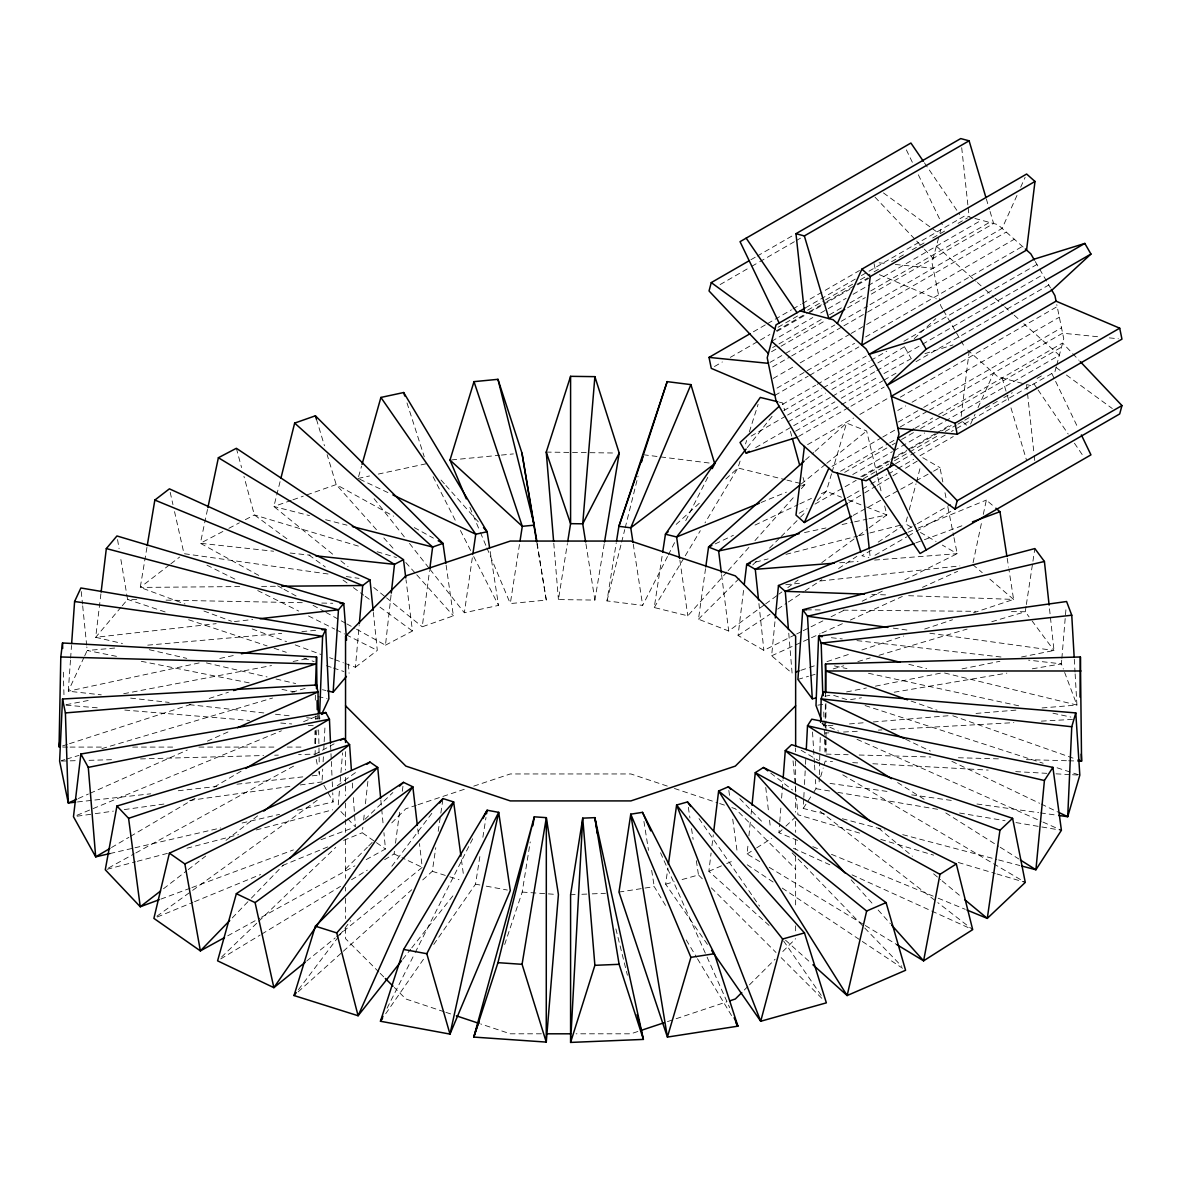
<?xml version="1.0" encoding="UTF-8"?>
<svg xmlns="http://www.w3.org/2000/svg" width="1181" height="1181" viewBox="0 0 1181 1181"><rect width="100%" height="100%" fill="white"/><g stroke="black" fill="none" stroke-linecap="round" stroke-linejoin="round"><path stroke-width="0.75" stroke-dasharray="5 3.75" d="M825.224 727.599L825.253 720.321M825.268 718.506L825.327 703.965M825.357 696.701L825.371 693.055M314.855 743.469L314.987 730.818M315.312 700.112L315.371 694.694M315.194 750.466L315.106 754.113L298.572 754.556M315.342 743.189L315.607 730.463M315.829 719.554L315.903 715.907M819.156 781.896L819.289 776.478M819.334 774.677L819.629 762.04M819.673 760.239L819.85 753.02M819.894 751.219L820.249 736.782M319.579 715.45L319.446 719.14L321.025 715.73M824.559 814.049L803.242 808.424L803.73 799.242M803.818 797.396L804.099 791.89M804.482 784.538L805.427 766.174M805.516 764.328L805.9 756.977M322.133 780.065L322.708 769.111M323.107 761.804L323.402 756.327M323.786 749.02L324.081 743.543M324.17 741.712L325.055 725.282M70.476 660.076L68.291 691.195L101.286 694.856M70.609 658.245L71.51 645.446M797.574 840.4L778.943 832.738L779.637 823.615M779.785 821.799L781.054 805.368M781.615 798.076L783.018 779.829M1061.719 660.209L1061.409 663.87L1063.358 669.037M1061.867 658.378L1065.985 608.85M338.238 804.837L339.434 790.502M340.172 781.527L340.778 774.367M340.925 772.566L342.579 752.843M345.103 663.412L355.422 667.25L359.157 625.472M788.76 633.208L792.097 673.244L771.636 655.795L775.135 619.759M759.708 861.584L747.101 853.952L748.193 843.116M748.916 835.882L750.363 821.43M751.101 814.211L751.825 806.992M373.86 840.857L362.242 832.738L362.847 827.305M363.645 820.057L364.427 812.808M365.431 803.744L368.014 780.183M356.514 629.222L385.478 645.18L391.088 594.884M100.902 593.851L95.691 637.312L122.47 643.512M769.111 925.432L708.866 871.312L711.08 853.051M711.966 845.758L713.309 834.805M795.02 634.802L763.886 650.377L738.081 635.481L743.823 588.064M961.172 416.362L969.158 351.348M315.253 743.572L316.995 729.578M446.108 565.123L453.386 615.832L422.237 626.801L429.559 570.6M384.637 859.679L394.085 853.952L394.557 850.379M395.502 843.204L399.724 810.978M402.308 791.285L403.238 784.125M707.434 944.431L665.656 884.17L667.885 867.976M764.166 604.967L728.707 631.008L698.473 619.198L705.529 568.696M490.189 551.512L498.53 605.395L464.34 612.762L472.37 557.417M422.724 879.919L432.305 871.312L435.789 847.678M438.195 831.306L440.587 814.949M440.853 813.133L442.727 800.408M1026.097 606.34L1025.27 611.743L1029.109 616.925M1026.363 604.524L1032.666 563.012M1032.932 561.211L1034.851 548.575M726.861 572.076L687.8 615.832L654.244 607.536L662.438 553.889M537.134 542.994L546.286 600.081L510.295 603.58L519.788 542.492M433.752 944.431L475.53 884.17L480.342 853.509M482.881 837.27L485.996 817.429M604.214 543.821L594.899 600.081L558.421 599.579L567.411 543.54M504.686 944.49L522.194 892.083L530.239 841.905M667.501 556.531L642.656 605.395L606.99 600.922L616.275 542.699M146.946 547.379L140.259 587.415L185.004 604.022M207.502 509.41L200.371 543.275L259.923 576.062M973.07 562.732L981.795 521.544M983.301 514.385L986.342 500.065L993.147 505.867M280.059 481.656L273.874 506.501L333.78 555.085M606.99 600.922L621.191 543.88M621.634 542.094L624.749 529.619M625.192 527.833L638.065 476.135M907.392 516.924L905.576 523.877L912.765 528.025M909.208 509.956L915.998 483.841M916.456 482.099L920.53 466.436M938.555 238.104L931.971 262.669L938.954 296.83M939.914 233.011L940.799 229.719M1056.257 366.774L1054.928 371.705L951.414 431.478M1056.7 365.121L1063.756 338.755L1056.774 304.609M358.581 476.666L361.563 466.111M820.662 776.699L823.187 768.049M824.19 764.594L825.209 761.125L832.531 761.524M831.527 473.817L826.36 491.311L816.027 501.645M832.044 472.075L846.526 423.093L866.647 430.962L877.365 475.633M740.088 461.107L737.904 467.986L704.998 522.873M745.551 443.894L746.628 440.454M749.359 431.847L758.099 404.315M1016.974 195.456L1002.108 228.391L869.039 305.215M1020.679 187.218L1025.138 177.327M970.59 424.097L975.048 414.221M978.016 407.637L993.62 373.048M84.028 657.286L68.291 691.195L199.958 662.748M84.663 655.927L87.187 650.48L86.818 646.908M387.088 1008.175L414.369 954.189M415.195 952.55L473.064 838.038M668.328 554.908L674.956 541.887M685.718 520.703L708.083 476.74M654.244 607.536L684.33 557.358M685.26 555.793L700.303 530.712M803.242 808.424L812.174 794.606M813.871 791.979L815.997 788.687L815.436 779.534M385.7 1013.726L425.396 956.477M298.483 989.648L338.504 936.74M339.611 935.278L350.727 920.575M391.856 866.19L431.877 813.281M747.278 447.629L773.496 414.487M402.647 959.4L410.648 949.288M411.785 947.841L455.202 892.954M121.082 607.152L95.691 637.312L216.167 623.657M122.263 605.75L127.578 599.417L120.285 555.911M728.087 570.703L750.053 546.094M754.939 540.632L795.226 495.518M801.338 488.683L804.999 484.579L803.05 477.478M232.273 917.903L250.136 899.42M251.405 898.106L283.307 865.112M345.546 869.068L367.365 847.249M368.649 845.98L372.487 842.127M391.738 822.877L405.851 808.764L416.288 805.28M698.473 619.198L739.808 577.863M752.725 564.946L756.608 561.064M769.525 548.146L779.859 537.813M781.158 536.528L799.242 518.444M800.526 517.145L805.693 511.978M744.31 990.018L748.163 986.165M749.448 984.88L775.105 959.223M782.811 951.517L795.64 938.688M221.57 957.009L257.428 922.582M258.742 921.298L335.758 847.353M364.973 819.304L392.86 792.54M778.943 832.738L782.102 829.726M785.896 826.139L794.754 817.754M877.852 362.936L907.48 344.882M914.227 338.652L935.81 318.678M676.167 524.394L701.676 501.098M725.828 479.028L737.904 467.986L785.203 479.678M805.545 459.911L813.739 452.559M815.111 451.319L846.526 423.093M298.143 991.848L341.944 952.491M343.317 951.251L411.77 889.751M801.176 484.048L825.371 464.428M826.789 463.277L866.647 430.962M306.676 961.054L335.212 937.921M336.644 936.769L422.237 867.371L419.462 843.559M163.509 888.747L186.775 870.737M188.222 869.6L205.671 856.092M226.029 840.341L259.466 814.447M169.414 564.931L140.259 587.415L241.382 586.558M170.861 563.809L179.615 557.063M355.422 667.25L377.3 650.377L373.358 612.437M765.642 603.89L777.467 595.209M778.943 594.117L781.896 591.947M787.801 587.621L798.149 580.019M821.784 562.658L857.258 536.632M858.735 535.539L867.592 529.029M869.068 527.951L886.813 514.931L884.658 505.999M156.881 916.235L191.16 891.434M192.651 890.356L317.837 799.803M337.205 785.778L358.079 770.691M738.081 635.481L770.056 614.179M777.674 609.101L786.812 603.019M788.332 602L803.567 591.858M805.088 590.84L821.828 579.679M838.584 568.519L856.86 556.34M878.177 542.138L902.535 525.914M747.101 853.952L755.279 848.755M756.637 847.884L771.636 838.362M848.903 502.471L863.045 493.909M864.625 492.949L875.623 486.292M877.203 485.332L891.345 476.77M892.925 475.825L899.213 472.016M905.502 468.207L919.659 459.63M220.744 958.913L260.13 935.057M261.71 934.112L340.512 886.4M351.539 879.712L367.306 870.176M111.486 847.545L128.862 837.314M130.441 836.384L195.19 798.238M214.145 787.077L242.577 770.337M750.88 259.746L755.633 257M757.213 256.085L793.647 235.049M720.115 284.577L750.215 267.201M751.81 266.286L758.143 262.625M759.723 261.71L794.577 241.588M796.156 240.673L800.91 237.927M753.389 331.787L766.056 324.48M767.65 323.564L791.403 309.85M792.982 308.935L800.91 304.358M802.49 303.443L859.517 270.523M805.531 307.813L855.251 279.115M861.392 275.572L964.921 215.798L973.587 218.116M778.087 327.255L800.26 314.441M807.583 310.219L824.013 300.727M825.608 299.812L853.523 283.691M860.447 279.69L869.954 274.213M874.117 271.807L880.45 268.146M891.537 261.739L904.218 254.432M912.131 249.855L926.391 241.633M932.724 237.971L946.985 229.734M958.071 223.342L967.579 217.85M714.446 366.538L722.359 361.962M730.286 357.385L758.793 340.925M760.387 340.01L769.879 334.518M776.227 330.872L807.907 312.581M809.487 311.666L825.327 302.513M826.907 301.598L855.428 285.138M857.007 284.222L868.094 277.815M776.98 331.389L805.486 314.928M808.557 313.157L849.848 289.315M857.657 284.798L868.744 278.406M771.636 341.309L812.823 317.527M820.736 312.965L846.083 298.321M853.081 294.29L981.381 220.212M772.64 347.568L777.393 344.837M778.973 343.922L821.74 319.224M829.49 314.751L842.171 307.429M850.084 302.853L864.507 294.527M870.677 290.969L989.486 222.382M771.533 351.717L779.445 347.14M781.04 346.225L825.386 320.612M847.559 307.813L865.304 297.568M871.327 294.099L993.62 223.489L989.973 211.178M769.938 362.434L784.199 354.197M785.778 353.281L834.893 324.937M841.226 321.276L867.459 306.13M772.64 366.922L790.059 356.869M791.639 355.953L842.333 326.694M843.913 325.779L866.839 312.537M867.681 312.05L1006.242 232.052M773.215 378.437L793.809 366.553M800.157 362.892L850.837 333.632M851.176 333.426L865.437 325.203M866.677 324.48L1014.331 239.226M776.98 388.121L805.486 371.661M807.066 370.745L854.586 343.317M865.614 336.954L1022.436 246.416M774.913 395.369L808.173 376.163M809.767 375.248L858.867 346.904M782.324 404.478L815.599 385.272M817.178 384.356L866.278 356.012M783.771 410.634L821.784 388.682M823.378 387.767L869.305 361.253M870.899 360.338L886.739 351.185M903.878 341.294L1036.948 264.47M751.131 436.099L785.97 415.978M787.565 415.062L825.578 393.111M831.911 389.45L876.272 363.837M788.111 421.809L830.878 397.126M832.472 396.211L875.239 371.513M876.819 370.598L921.18 345M922.479 344.232L1042.867 274.73M755.678 447.614L792.111 426.592M793.691 425.677L834.878 401.894M841.212 398.233L877.645 377.197M883.978 373.536L914.419 356.913M795.625 431.168L839.971 405.555M841.566 404.64L882.738 380.858M884.052 380.105L896.733 372.783M916.013 361.652L1048.802 284.99M798.651 436.409L849.331 407.135M850.925 406.234L884.185 387.028M807.583 444.632L853.523 418.118M859.857 414.457L888.378 397.997M900.35 397.126L1057.172 306.588M897.767 410.471L905.694 405.895M912.027 402.249L1059.342 317.187M898.357 421.986L922.11 408.272M923.704 407.356L1061.512 327.787M832.044 466.333L881.144 437.974M882.738 437.059L898.579 427.921M900.158 427.005L927.971 410.944M929.565 410.028L1062.62 333.204L1100.382 336.984M840.532 471.234L888.053 443.79M889.633 442.875L894.386 440.129M914.98 428.245L932.724 418M938.747 414.531L1062.62 343.007L1071.462 352.322M844.666 472.341L890.607 445.813M892.186 444.897L895.36 443.067M901.531 439.509L914.36 432.098M920.53 428.541L941.301 416.553M942.704 415.727L1061.512 347.14M852.756 474.511L892.364 451.644M893.943 450.729L924.693 432.969M930.377 429.692L943.708 422.001M945.287 421.086L1059.342 355.23L1023.824 323.742M860.86 476.681L889.367 460.206M890.961 459.306L906.801 450.153M908.278 449.297L935.308 433.693M936.784 432.837L951.148 424.54M799.153 513.263L807.081 508.686M814.993 504.11L843.514 487.65M845.094 486.734L856.181 480.327M862.514 476.666L892.615 459.291M894.194 458.376L910.034 449.238M911.629 448.322L940.135 431.862M941.715 430.947L951.222 425.455M863.414 478.704L888.747 464.059M894.489 460.752L938.851 435.139M945.184 431.478L956.27 425.086M957.85 424.171L964.198 420.51M964.788 420.17L969.542 417.424M985.382 408.272L997.458 401.304M1003.791 397.643L1012.309 392.727M1037.066 378.437L1043.399 374.776M895.552 463.72L945.213 435.051M847.131 497.821L869.305 485.007M870.884 484.092L886.724 474.954M888.319 474.039L896.231 469.462M897.811 468.547L913.651 459.409M919.999 455.748L953.259 436.542M871.386 550.228L861.879 555.72L868.862 557.594M907.82 529.191L915.747 524.63M917.327 523.714L950.587 504.508M875.003 555.218L906.683 536.927M908.278 536.012L914.611 532.351M916.19 531.435L952.624 510.399M108.504 867.991L134.28 853.804M135.889 852.918L293.818 765.997M314.766 754.467L334.105 743.823M853.243 515.388L883.757 498.589M885.366 497.703L931.942 472.06M933.551 471.189L939.973 467.646L942.837 481.981M227.741 935.824L259.923 918.095M261.532 917.209L354.905 865.821M366.169 859.62L385.478 848.991L383.928 832.679M222.884 531.465L200.371 543.275L273.623 551.232M228.878 528.32L239.359 522.814M245.353 519.67L254.373 514.931L359.629 546.493M385.478 645.18L412.479 631.008L406.013 579.768M796.658 633.99L801.574 631.525M803.213 630.713L822.862 620.881M831.055 616.777L845.803 609.411M862.174 601.203L883.477 590.559M904.764 579.901L957.186 553.682L953.968 537.547M715.199 543.91L733.445 535.273M755.013 525.073L798.149 504.656M799.817 503.874L811.436 498.382M821.385 493.673L826.36 491.311L841.492 497.216M771.636 655.795L801.796 642.11M803.479 641.342L820.234 633.739M821.902 632.972L843.692 623.096M850.379 620.04L902.328 596.464M922.435 587.341L957.614 571.368M78.345 798.504L88.398 794.031M90.081 793.292L187.277 750.068M207.384 741.137L230.856 730.699M708.866 871.312L723.481 864.994M726.728 863.591L733.209 860.787M76.883 815.303L281.418 730.803M303.576 721.65L317.217 716.026M907.953 532.291L916.486 528.793M918.183 528.084L986.342 500.065M157.294 917.002L192.857 902.373M194.555 901.679L260.617 874.516M282.643 865.466L328.377 846.659M343.612 840.4L362.242 832.738M761.066 502.501L786.413 492.152M801.619 485.952L804.999 484.579L801.796 483.782M915.792 542.906L922.671 540.352M924.383 539.717L963.888 525.058M160.911 899.095L190.171 888.23M191.898 887.595L293.449 849.907M320.996 839.691L351.982 828.191M291.19 500.404L273.874 506.501L309.54 515.61M292.918 499.799L303.296 496.153M306.765 494.928L336.186 484.579L393.583 516.186M800.821 670.336L807.789 668.018M809.531 667.427L814.772 665.685M826.98 661.626L851.398 653.477M861.864 649.993L903.716 636.042M924.649 629.06L952.55 619.759M973.484 612.791L1013.593 599.417L1008.869 568.976M418.03 804.704L466.775 788.465M473.743 786.133L510.295 773.954L630.89 773.954L667.442 786.133M637.858 1031.485L630.89 1033.803L576.077 1033.803M667.442 1021.624L674.41 1019.306M676.152 1018.716L726.625 1001.901M62.549 745.949L67.775 744.251M69.531 743.69L191.735 704.112M209.199 698.458L228.391 692.243M924.944 353.636L953.037 344.926M61.382 760.608L64.911 759.575M66.667 759.043L78.994 755.397M101.861 748.621L272.56 698.03M291.914 692.302L305.997 688.124M797.928 679.415L808.498 676.27M810.269 675.739L815.554 674.174M833.181 668.918L843.751 665.774M857.849 661.581L870.19 657.906M879.004 655.293L967.106 629.06M991.789 621.723L1025.27 611.743L1010.552 611.625M665.656 884.17L674.262 881.764M682.072 879.565L698.473 874.959L702.355 878.841M107.058 869.305L135.475 861.805M137.247 861.333L167.436 853.376M186.967 848.224L238.473 834.642M256.233 829.963L332.614 809.826M755.619 562.082L768.122 558.908M785.97 554.347L857.376 536.159M859.163 535.702L868.094 533.428M869.88 532.971L902.004 524.792M109.981 853.538L133.187 848.179M134.974 847.766L220.67 827.955M242.09 823.009L279.587 814.344M297.435 810.21L333.145 801.958L332.732 792.761M219.799 658.467L234.222 655.352M358.094 478.438L369.505 475.973M378.274 474.083L426.474 463.705M804.497 532.572L825.977 527.966M842.083 524.512L852.815 522.223M854.601 521.84L867.12 519.153M868.921 518.769L886.813 514.931L866.647 507.048M824.928 696.259L830.332 695.181M846.57 691.933L866.411 687.977M875.431 686.176L940.356 673.2M962.013 668.874L999.894 661.301M1021.535 656.976L1053.998 650.48L1049.304 606.886M66.062 704.703L91.291 699.905M123.725 693.719L271.497 665.567M293.124 661.449L309.348 658.363M817.828 705.175L825.091 703.935M850.541 699.624L861.451 697.779M894.165 692.228L1006.876 673.126M1032.327 668.8L1061.409 663.87L1028.548 660.135M618.992 892.083L643.335 888.319M645.003 888.053L654.244 886.621L667.413 908.573M77.105 816.204L93.432 813.916M95.248 813.665L113.391 811.126M124.271 809.59L164.189 804.01M189.58 800.452L291.19 786.221M300.254 784.952L322.029 781.896M234.414 621.59L252.675 619.508M77.459 801.958L150.784 793.794M178.287 790.739L216.787 786.457M236.953 784.214L302.941 776.862M312.109 775.843L319.446 775.031L319.387 771.414M785.793 584.728L802.283 582.956M820.603 580.963L959.858 565.906M451.703 459.911L499.681 455.246M501.394 455.084L513.381 453.917M114.705 648.059L87.187 650.48L119.65 656.976M147.743 645.151L281.698 633.356M301.878 631.584L316.567 630.285M832.93 725.311L823.762 726.064L822.463 722.624M849.449 723.938L865.953 722.565M873.29 721.96L948.505 715.716M976.023 713.427L1016.383 710.076M1042.07 707.95L1076.924 705.057L1075.138 673.893M839.721 562.776L858.07 561.359M874.59 560.074L957.186 553.682L942.32 545.091M825.209 733.047L828.87 732.84M843.529 732.028L860.004 731.128M878.324 730.109L881.986 729.917M891.153 729.415L1013.874 722.639M1041.347 721.133L1072.496 719.406M570.585 894.755L575.147 894.563M581.864 894.283L588.788 894.002M592.257 893.855L605.469 893.308M61.471 761.081L78.005 760.623M89.033 760.328L114.764 759.619M140.495 758.911L263.643 755.53M274.671 755.22L278.347 755.117M261.606 586.381L278.14 586.248M62.726 747.086L68.247 747.086M70.092 747.086L103.205 747.086M132.656 747.086L173.135 747.086M198.895 747.086L276.177 747.086M287.219 747.086L303.783 747.086M541.356 1033.803L510.295 1033.803L480.697 1023.942M806.402 609.824L822.95 609.957M843.19 610.149L975.609 611.315M546.257 452.087L615.729 453.032M136.745 599.579L127.578 599.417L167.702 612.791M166.063 600.14L303.458 602.723M321.778 603.063L332.776 603.27M826.08 754.113L848.135 754.718M859.163 755.013L930.835 756.991M958.411 757.744L1000.676 758.911M1026.422 759.619L1066.856 760.726M1068.687 760.785L1076.039 760.977M871.814 594.397L886.547 594.914M908.647 595.696L1013.593 599.417L987.7 577.317M852.682 762.631L860.004 763.044M872.833 763.738L988.231 770.101M1015.704 771.621L1046.853 773.334M1056.006 773.835L1070.665 774.647M1072.496 774.751L1079.818 775.149L1055.371 767.237M522.194 892.083L555.395 894.371M66.092 705.205L99.115 707.95M124.802 710.076L249.545 720.425M280.738 723.023L291.737 723.938M308.256 725.311L313.762 725.769M879.166 262.832L886.355 263.555M895.346 264.455L933.108 268.235M1109.372 337.884L1118.348 338.785M290.113 553.018L310.249 555.203M130.619 698.119L169.119 702.415M189.285 704.658L264.441 713.014M275.453 714.239L291.943 716.07M306.617 717.708L317.615 718.934M831.365 637.71L842.319 638.951M856.934 640.619L1001.163 657.02M643.394 454.744L711.302 463.277M893.323 628.159L909.754 630.447M929.846 633.237L1053.998 650.48L1032.194 621.088M328.052 573.996L184 553.682L174.537 511.624M346.299 576.564L359.054 578.365M830.036 783.416L888.097 791.55M911.688 794.857L951.606 800.452M976.997 804.01L1038.69 812.646M1040.505 812.897L1056.833 815.185M815.997 788.687L830.538 791.152M837.816 792.377L937.803 809.325M959.607 813.03L1005.061 820.736M1015.97 822.581L1061.409 830.287L1042.985 822.079M475.53 884.17L479.885 884.982M486.292 886.163L507.387 890.046M141.292 661.301L249.516 682.928M281.993 689.409L294.615 691.933M318.073 696.628L327.078 698.429M834.45 665.922L846.984 668.623M868.478 673.273L1018.923 705.839M1052.95 713.191L1070.857 717.074M149.249 649.698L186.746 658.363M206.38 662.895L267.083 676.934M276.014 679.001L295.649 683.533M322.428 689.719L326 690.545M908.809 664.327L926.686 668.667M944.579 672.993L1076.924 705.057L1064.657 672.461M779.416 402.16L782.619 402.957L784.553 410.043M786.915 480.106L800.187 483.383M325.602 519.714L347.007 525.176M842.319 818.728L884.953 829.963M902.712 834.642L996.838 859.473M998.609 859.93L1019.926 865.555M974.915 218.47L997.856 224.626L1023.942 247.759M1022.436 383.397L997.856 376.813L967.667 350.019M1027.337 384.711L1030.806 385.641M859.606 833.107L797.928 814.742L796.466 798.577M880.76 839.396L933.625 855.133M958.308 862.484L995.303 873.497M997.074 874.014L1025.27 882.414L840.872 773.703M377.167 551.748L396.462 557.535M432.305 871.312L445.281 875.401M449.843 876.833L458.996 879.712M833.668 695.358L847.633 699.875M865.082 705.544L1043.163 763.266M188.635 619.759L267.113 645.918M274.095 648.251L286.304 652.325M303.738 658.127L314.205 661.626M326.414 665.685L331.64 667.427M333.396 668.018L343.848 671.502M674.41 788.465L717.93 802.962M719.672 803.538L724.898 805.28M731.851 807.612L735.335 808.764L795.64 869.068M444.145 1011.763L405.851 998.993L394.306 987.449M445.887 1012.338L451.112 1014.08M911.038 701.042L937.138 710.239M952.801 715.76L1076.334 759.294M203.944 611.035L231.491 621.265M252.144 628.927L286.57 641.696M295.176 644.885L320.996 654.466M329.602 657.669L333.042 658.939M334.769 659.589L343.376 662.777M848.194 499.843L864.979 506.398M812.808 846.659L819.584 849.449M831.454 854.321L936.459 897.501M938.157 898.195L965.261 909.34M879.373 274.671L936.312 298.837M821.799 723.658L838.554 731.113M856.993 739.306L1041.302 821.341M793.425 848.253L831.955 865.747M852.062 874.87L972.686 929.639L937.817 902.624M359.747 479.22L387.914 492.58M394.085 853.952L405.039 859.178M408.154 860.654L422.237 867.371M905.561 739.203L930.377 751.072M951.886 761.346L1039.59 803.272M1041.243 804.054L1057.792 811.967M206.926 565.153L236.421 579.901M257.709 590.559L298.66 611.049M308.492 615.965L334.695 629.074M336.334 629.886L344.527 633.99M346.166 634.802L377.3 650.377M414.295 527.597L433.427 538.123M277.638 585.806L282.466 588.463M284.075 589.349L296.948 596.449M313.054 605.307L324.317 611.507M325.926 612.393L345.236 623.022M346.845 623.908L354.905 628.336M922.804 457.726L939.973 467.646M920.442 532.469L936.075 541.489M801.131 750.275L818.625 760.594M769.156 867.312L863.71 924.561M865.289 925.52L896.807 944.608M897.619 782.575L925.594 800.201M945.789 812.941L998.624 846.26M1000.174 847.235L1018.819 858.986M747.219 864.772L773.112 882.015M782.25 888.097L902.535 968.258M376.444 842.658L385.478 848.991M883.418 192.902L930.776 227.475M932.252 228.568L938.172 232.878M1056.065 367.468L1060.508 370.701M1066.428 375.027L1112.31 408.537M286.88 538.802L254.373 514.931L243.95 476.356M309.053 555.07L325.306 566.998M343.036 580.019L347.465 583.281M353.385 587.621L363.718 595.209M365.195 596.287L369.638 599.549M379.972 607.137L412.479 631.008M770.721 773.097L792.51 790M820.116 811.391L936.371 901.487M340.91 560.872L348.055 566.644M373.727 587.474L385.139 596.73M386.571 597.881L422.237 626.801M878.502 828.073L912.411 856.225M933.595 873.822L940.667 879.683M942.084 880.849L961.851 897.28M972.686 564.518L982.252 572.667M936.385 246.194L976.008 281.329M977.366 282.539L984.201 288.607M985.559 289.817L993.767 297.081M995.125 298.291L1003.333 305.569M1004.691 306.78L1012.885 314.043M1014.258 315.253L1018.362 318.885M962.825 421.824L967.003 425.544M785.542 940.179L811.554 963.548M711.39 887.891L775.991 952.477M781.158 957.643L822.493 998.978M378.909 972.052L345.546 938.688L345.546 925.86M380.193 973.336L384.032 977.189M739.823 798.681L764.048 823.762M792.097 852.8L863.503 926.716M864.772 928.045L901.753 966.324M1072.717 353.65L1079.035 360.308M875.032 197.197L915.437 239.787M916.692 241.116L923.011 247.774M924.265 249.102L933.108 258.432M340.851 811.509L346.683 817.665M347.849 818.905L355.422 826.921L354.521 814.122M851.117 879.786L873.231 904.513M878.133 910.005L890.43 923.749M376.473 529.693L336.186 484.579L327.122 454.596M383.81 537.901L394.794 550.198M405.777 562.51L415.55 573.449M416.76 574.807L453.386 615.832M441.03 480.047L444.676 484.121M445.887 485.48L478.63 522.238M374.082 498.648L404.935 537.65M409.497 543.422L428.924 567.987M430.061 569.434L464.34 612.762M699.004 818.566L759.56 906.167M783.564 940.917L822.183 996.808M924.413 162.816L959.725 214.543M1033.921 383.84L1037.036 388.401M1038.069 389.922L1068.2 434.047M1074.43 443.185L1083.774 456.885M686.205 939.943L696.539 957.186M697.484 958.751L732.264 1016.767M1035.279 261.577L1050.47 287.884M942.586 308.905L940.799 305.82L939.323 298.616M943.471 310.455L964.921 347.598M904.779 347.376L910.905 357.991M323.889 785.247L333.145 801.958M433.102 476.74L455.467 520.703M460.428 530.476L472.858 554.908M473.684 556.531L498.53 605.395M1051.828 373.506L1078.164 428.29M906.373 149.884L912.765 163.17M918.36 174.803L942.305 224.611M660.519 852.756L706.341 955.459M707.094 957.141L729.637 1007.659M469.861 507.343L479.781 530.978M480.49 532.661L486.173 546.168M486.882 547.866L510.295 603.58M407.002 402.942L424.245 456.767M316.464 419.329L324.465 445.783M986.312 198.866L989.442 209.421M1002.108 377.95L1006.803 393.775M1007.319 395.532L1008.884 400.802M1010.98 407.844L1026.629 460.605M790.399 431.345L791.861 436.66M236.362 448.293L241.574 467.587M615.877 928.901L627.406 975.24M877.793 477.419L881.661 493.496M170.197 492.344L172.957 504.612M316.198 759.339L317.276 764.565M318.722 771.533L319.446 775.031M874.058 263.658L875.461 270.508M944.992 492.743L946.07 498.116M947.871 507.077L953.598 535.761M117.554 539.584L119.074 548.648M536.971 543.821L546.286 600.081M643.925 821.415L648.517 850.394M651.661 870.323L654.244 886.621M585.924 543.791L594.899 600.081M1007.201 558.229L1008.589 567.19M633.252 544.042L642.656 605.395M688.331 807.287L689.925 817.975M691.535 828.663L693.129 839.351M696.347 860.713L698.473 874.959M679.902 560.266L687.8 615.832M728.825 790.399L729.563 795.787M732.722 819.142L737.357 853.287M461.431 859.738L463.616 875.992M721.591 574.616L728.707 631.008M417.749 828.914L418.605 836.237M765.76 787.461L768.698 812.912M769.54 820.19L770.381 827.453M1026.569 384.504L1027.352 391.782M1027.544 393.613L1034.01 453.74M1034.216 455.556L1034.807 461.033M961.703 147.699L967.977 205.996M968.184 207.826L969.158 216.935M869.467 550.671L870.249 557.963M758.911 603.55L763.886 650.377M81.238 591.548L82.508 604.052M82.685 605.838L86.641 645.121M380.828 800.083L381.522 807.317M381.699 809.133L383.249 825.43M793.056 760.83L795.167 784.199M795.33 785.985L796.304 796.776M553.771 543.127L558.421 599.579M348.395 664.062L349.089 673.244M352.307 783.047L352.824 790.355M353.355 797.662L354.389 812.292M812.528 731.984L814.432 763.074M814.55 764.904L814.993 772.226M1074.282 659.219L1075.02 672.048M330.591 744.931L331.241 759.649M331.33 761.494L332.156 779.888M332.23 781.733L332.643 790.93M825.489 740.074L825.932 750.585M823.777 711.981L824.515 737.461M824.574 739.276L824.943 752.017M63.331 672.196L63.995 695.919M318.412 715.435L318.471 719.052M318.663 729.888L318.944 746.141M318.973 747.942L319.091 755.161M319.136 756.962L319.254 764.196M317.29 715.155L317.335 718.801M825.903 703.507L825.962 723.392M825.977 725.193L825.991 730.611M825.991 732.427L826.021 737.845M826.021 739.646L826.065 752.297M795.64 747.986L795.64 751.707M795.64 760.874L795.64 792.052M795.64 793.824L795.64 812.218M795.64 821.326L795.64 832.384M795.64 839.676L795.64 848.888M795.64 856.181L795.64 907.539M795.64 925.86L795.64 933.197M345.546 751.647L345.546 770.042M345.546 777.319L345.546 795.714M345.546 802.991L345.546 817.724M345.546 819.496L345.546 832.384M345.546 839.676L345.546 878.221M345.546 887.344L345.546 891.05M345.546 898.357L345.546 918.538"/><path stroke-width="1.5" d="M825.371 693.055L825.489 663.973L1080.394 656.976L1081.56 761.14L1077.884 761.036M1080.024 697.115L1080.394 656.976M315.46 685.659L316.552 656.99L62.519 642.981L60.792 656.976L59.05 747.086L59.7 741.816M316.478 688.626L316.552 684.995L62.519 699.004L59.626 761.14L68.291 802.977L75.628 802.165M820.603 722.329L821.179 698.872L823.187 691.963L1075.788 712.925L1079.818 775.149L1067.713 816.706L1058.648 815.436M319.652 713.604L322.59 636.249L325.735 629.488L80.884 587.976L74.595 601.513L71.642 643.615M1075.788 712.925L1071.757 726.758L1067.713 816.706L1059.446 812.749M806.269 749.64L807.509 725.754L811.746 719.185L1052.906 767.37L1061.409 830.287L1035.914 869.762L1021.698 866.027M327.787 690.959L333.145 692.199L338.46 609.78L343.774 603.476L116.949 535.967L106.334 548.575L101.123 592.05M783.165 778.013L785.276 750.644L791.595 744.65L1012.604 818.33L1025.27 882.414L987.286 918.39L966.959 910.034M553.609 541.311L546.257 452.087L570.585 376.326L594.884 376.65L582.735 523.818L585.628 541.976M359.319 623.657L362.715 585.525L369.993 579.915L169.4 488.845L154.844 500.065L147.241 545.563M1052.906 767.37L1044.417 780.508L1035.914 869.762L1020.369 859.975M775.312 617.958L778.471 585.525L906.255 532.985M752.002 805.176L755.279 772.654L763.457 767.473L956.315 863.961L972.686 929.639L923.601 960.832L896.807 944.608M391.28 593.098L394.484 564.356L403.474 559.646L405.792 577.937M330.503 743.1L329.44 719.185L325.735 712.497L80.884 754.009L73.473 816.706L95.691 856.845L109.981 853.538M713.752 831.158L718.624 791.004L728.337 786.797L886.09 902.609L905.576 970.28L847.146 995.539L812.927 964.788M744.266 584.418L746.687 564.356L847.323 503.431M804.409 446.462L795.979 515.078L804.35 522.504L845.537 498.722M1034.999 181.461L870.249 276.575L861.82 345.192L1026.569 250.077L1034.999 181.461L1026.629 174.035L861.879 269.15L837.359 323.505M429.795 568.799L432.63 547.039L294.659 423.093L280.945 478.113M668.387 864.374L676.61 805.014L687.534 801.943L804.468 932.901L826.36 1002.846L760.712 1021.255L711.612 950.454M705.78 566.88L708.556 547.039L804.187 461.136M1012.604 818.33L999.953 830.302L987.286 918.39L964.685 899.627M472.902 553.845L475.751 534.211L380.902 397.436L403.666 392.535L487.133 531.76L489.628 547.925M662.703 552.088L665.434 534.211L760.284 397.436L777.821 401.761M520.068 540.691L522.297 526.313L473.994 381.64L497.954 379.322L521.972 453.076L536.853 541.208M486.557 813.827L487.133 810.225L498.692 812.351L510.295 890.592L449.991 1034.098L380.474 1021.255L403.666 949.45L487.133 810.225L482.999 818.403M567.692 541.739L570.585 523.655L570.585 376.326M532.838 825.785L534.27 816.824L546.331 817.651L558.421 894.578L546.257 1042.085L473.788 1037.08L534.27 816.824L497.954 962.663L473.788 1037.08L479.028 1021.358M616.571 540.868L618.888 526.313L667.176 381.64L690.915 384.622L714.712 463.705L712.232 468.591M522.076 964.316L546.331 817.651L546.257 1042.085L522.076 964.316L497.954 962.663M604.51 542.005L619.213 453.076L594.884 376.65M351.407 770.248L349.591 744.65L343.774 738.509L116.949 806.018L105.271 869.762L140.259 906.757L159.184 899.73M956.315 863.961L939.973 874.339L923.601 960.832L891.655 925.122M207.886 507.638L218.382 457.726L236.362 448.293L403.474 559.646M866.647 911.023L847.146 995.539L718.624 791.004L866.647 911.023L886.09 902.609M380.666 798.267L377.728 767.473L369.993 762.07L169.4 853.14L153.899 918.39L200.371 950.882L224.523 937.596M641.623 461.874L642.951 456.53M782.619 939.028L760.712 1021.255L676.61 805.014L782.619 939.028L804.468 932.901M749.3 260.661L711.272 282.599L709.028 290.969L768.359 353.532M890.194 466.82L899.021 433.87L890.194 390.734L866.072 348.956L833.122 319.741L800.172 310.913M891.33 462.583L954.971 509.055L957.201 500.685L1121.95 405.57L1080.29 361.637M1121.95 405.57L1119.706 413.94L954.971 509.055M417.321 825.253L412.848 786.797L403.474 782.339L236.362 893.677L217.584 960.832L273.874 987.656L305.259 962.205M362.05 464.34L380.902 397.436M690.915 957.348L667.398 1037.08L737.904 1026.171L714.387 953.717L642.494 812.351L630.757 814.167L618.992 892.083L667.398 1037.08L630.757 814.167L690.915 957.348L714.387 953.717M466.303 498.899L449.991 460.073L473.994 381.64M401.51 960.847L358.094 1015.734L294.025 995.539L315.401 926.184L442.993 798.577L453.652 801.943L460.944 856.122M594.884 965.32L570.585 1042.424L643.394 1039.413L594.855 817.651L582.735 818.153L570.585 894.755L570.585 1042.424L582.735 818.153L594.884 965.32L619.11 964.316L643.394 1039.413L637.179 1014.449M643.394 454.744L667.176 381.64M642.789 456.501L618.888 526.313L630.757 527.804L714.712 463.705M690.915 384.622L630.757 527.804L632.972 542.241M804.35 522.504L828.87 468.163M321.645 714.387L328.894 698.783L325.735 629.488L322.073 629.798M382.954 1016.354L380.474 1021.255L382.555 1018.243M426.799 953.717L498.692 812.351L449.991 1034.098L426.799 953.717L403.666 949.45M619.213 453.076L582.735 523.818L570.585 523.655L546.257 452.087M294.025 995.539L296.254 992.601M439.657 802.991L442.993 798.577M746.141 449.06L676.61 536.971L679.651 558.48M333.145 692.199L346.432 676.418M336.718 932.901L453.652 801.943L358.094 1015.734L336.718 932.901L315.401 926.184M229.719 920.53L200.371 950.882L184.871 863.961L169.4 853.14M289.685 858.513L377.728 767.473L184.871 863.961M795.64 705.81L735.335 766.1L630.89 800.91L510.295 800.91L405.851 766.1L345.546 705.81M741.757 992.586L735.335 998.993L730.109 1000.735M399.488 786.162L403.474 782.339M779.165 406.308L740.044 442.491L746.171 453.105L797.057 437.324M1090.949 254.048L926.199 349.163L887.079 385.346L1051.828 290.231L1090.949 254.048L1084.822 243.434L1033.921 259.23L869.172 354.33L920.073 338.548L1084.822 243.434M668.121 531.76L665.434 534.211L676.61 536.971L759.383 503.195M799.744 485.199L718.624 550.981L721.37 572.8M160.601 890.991L140.259 906.757L128.581 818.33L116.949 806.018M263.821 811.067L349.591 744.65L128.581 818.33M255.096 902.609L412.848 786.797L273.874 987.656L255.096 902.609L236.362 893.677M367.011 764.225L369.993 762.07M109.907 848.475L95.691 856.845L88.28 767.37L80.884 754.009M245.737 768.477L329.44 719.185L88.28 767.37M804.409 312.05L795.979 233.69L960.729 138.576L969.099 140.819L985.795 197.109M795.979 233.69L804.35 235.934L969.099 140.819M774.913 395.369L711.272 368.369L709.028 357.4L750.215 333.618M804.984 308.138L776.05 324.834L767.222 357.784L776.05 400.92L800.172 442.698L833.122 471.928L866.072 480.756L893.412 464.96M844.71 309.452L828.87 318.604L804.35 235.934M746.171 453.105L749.33 451.275M913.725 428.969L897.885 438.121L957.201 500.685M1119.706 328.185L1056.065 301.17L891.33 396.285L954.971 423.3L1119.706 328.185L1121.95 339.139L957.201 434.254L897.885 428.319M340.541 740.28L343.774 738.509M851.649 516.274L755.279 569.316L746.687 564.356L750.26 563.455M711.877 545.474L708.556 547.039L718.624 550.981L799.138 533.723M76.676 799.242L68.291 802.977L65.398 712.925L62.519 699.004M237.558 727.717L317.999 691.963L316.552 684.995M322.324 713.9L325.735 712.497M914.079 543.54L785.276 591.341L778.471 585.525M972.48 521.869L999.953 511.683L1006.921 556.443M294.659 423.093L315.401 415.801L442.993 543.393L445.857 563.307M795.581 672.078L799.079 670.926M641.342 1030.319L663.973 1022.79M233.631 690.545L315.696 663.973L60.792 656.976M1044.417 561.477L807.509 616.231L802.726 609.78L1034.851 548.575L1044.417 561.477L1049.112 605.071M241.441 653.787L322.59 636.249L74.595 601.513M806.402 609.824L802.726 609.78L797.928 679.415L812.292 698.783L815.909 698.06M259.968 618.682L338.46 609.78L106.334 548.575M1071.757 615.227L821.179 643.114L818.595 636.249L1066.591 601.513L1071.757 615.227L1074.179 657.389M65.398 712.925L317.999 691.963L318.368 713.634M834.214 563.204L755.279 569.316L758.542 599.948M281.816 586.219L362.715 585.525L154.844 500.065M1080.969 670.985L825.785 670.985L825.489 663.973M546.833 1033.803L570.585 1033.803M340.098 603.402L343.774 603.476L346.564 640.205M864.448 594.132L785.276 591.341L788.45 629.562M709.028 357.4L768.359 363.335M315.74 555.808L394.484 564.356L218.382 457.726M1071.757 726.758L821.179 698.872L903.908 738.42M822.242 636.677L818.595 636.249L815.997 705.485L821.179 719.199M887.846 627.391L807.509 616.231L812.292 698.783M1044.417 780.508L807.509 725.754L891.404 778.648M899.863 662.172L821.179 643.114L822.788 694.723M352.351 526.549L432.63 547.039L442.993 543.393L438.21 540.765M456.324 1015.822L478.955 1023.366M907.554 699.816L825.785 670.985L825.859 692.671M1078.076 759.914L1081.56 761.14L1081.265 754.098M999.953 830.302L785.276 750.644L870.028 821.031M392.889 494.928L475.751 534.211L487.133 531.76L483.487 527.671M939.973 874.339L755.279 772.654L844.961 872.921M711.272 282.599L774.913 329.086M763.457 767.473L767.812 770.853M995.863 508.199L999.953 511.683M1025.315 248.97L1030.806 253.841L1034.379 260.027M861.879 269.15L870.249 276.575M771.636 341.309L894.608 450.345M449.991 460.073L522.297 526.313L534.27 525.161L497.954 379.322M385.316 978.473L393.022 986.165M728.337 786.797L730.891 789.439M687.534 801.943L690.664 806.475M923.38 161.295L910.905 143.034L740.044 241.677L779.165 323.048M746.171 238.149L797.057 312.699M869.172 478.955L920.073 553.505L1090.949 454.862L1081.368 434.933M736.014 1023.041L737.904 1026.171L734.139 1017.756M1051.356 289.434L1054.928 295.619L1056.035 301.007M920.073 338.548L926.199 349.163M887.079 468.621L926.199 549.977M642.494 812.351L650.746 830.878M403.666 392.535L404.773 396.004M315.401 415.801L316.464 419.329M837.359 473.064L860.846 552.206M792.348 438.446L799.64 465.063M954.971 423.3L957.201 434.254M619.11 964.316L594.855 817.651L597.453 833.86M521.972 453.076L536.676 542.005M861.82 479.619L869.275 548.855M369.993 579.915L373.181 610.636M823.187 691.963L823.29 695.594M62.519 642.981L62.667 648.458M316.552 656.99L316.951 687.888M317.099 700.613L317.217 709.707M795.64 746.2L795.64 636.175L735.335 575.87L630.89 541.06L510.295 541.06L405.851 575.87L345.546 636.175L345.546 742.48"/></g></svg>
